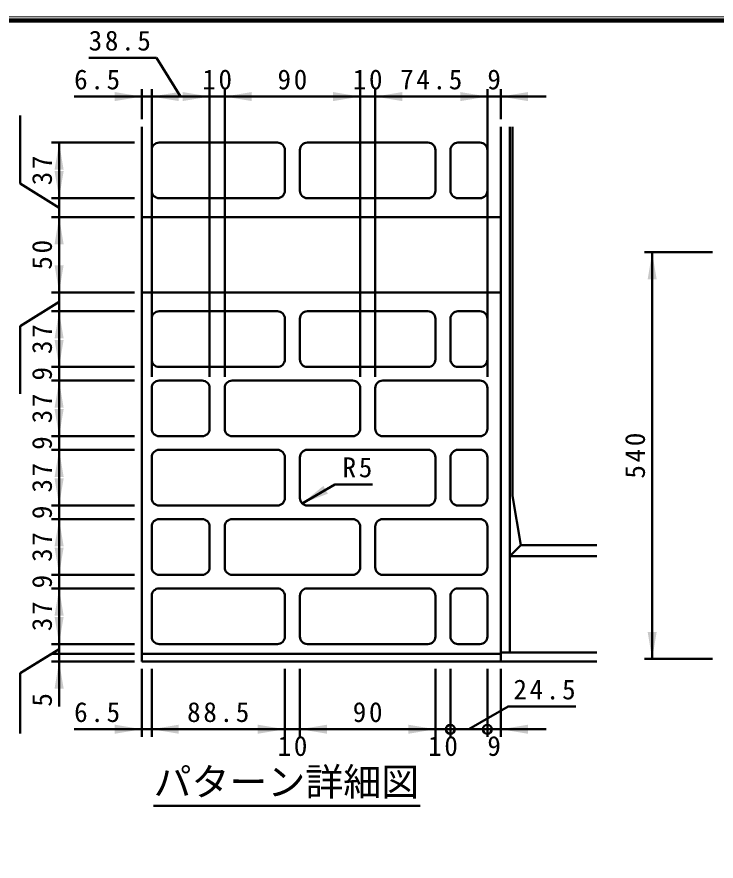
# Model space of a CAD drawing. Units: millimetres, scale not verified, with parts at other scales. Extents: x 100 to 4105, y 100 to 2870.
# Drawn here: x 1020 to 1949, y 1749 to 2870 of the extents above; entities that cross this region are included whole.
import ezdxf
from ezdxf.enums import TextEntityAlignment as Align

# ---------------------------------------------------------------- set-up
doc = ezdxf.new("R2010")
doc.units = ezdxf.units.MM
doc.header["$LTSCALE"] = 5
doc.layers.add('V-nasSTD', color=7, linetype='Continuous', lineweight=35)
doc.styles.add('ＭＳ ゴシック', font='')
doc.styles.get('ＭＳ ゴシック').set_extended_font_data('MS Gothic')

msp = doc.modelspace()

# ---------------------------------------------------------------- hatches: boundary and pattern name
at = {"layer": 'V-nasSTD'}
for points in [[(1150.131, 2758.187), (1186.131, 2764.187), (1150.131, 2770.187)], [(1235.131, 2770.187), (1199.131, 2764.187), (1235.131, 2758.187)], [(1240.131, 2758.187), (1276.131, 2764.187), (1240.131, 2770.187)], [(1332.131, 2770.187), (1296.131, 2764.187), (1332.131, 2758.187)], [(1440.131, 2758.187), (1476.131, 2764.187), (1440.131, 2770.187)], [(1532.131, 2770.187), (1496.131, 2764.187), (1532.131, 2758.187)], [(1609.131, 2758.187), (1645.131, 2764.187), (1609.131, 2770.187)], [(1699.131, 2770.187), (1663.131, 2764.187), (1699.131, 2758.187)], [(1082.131, 2667.187), (1076.131, 2703.187), (1070.131, 2667.187)], [(1070.131, 2665.187), (1076.131, 2629.187), (1082.131, 2665.187)], [(1082.131, 2568.187), (1076.131, 2604.187), (1070.131, 2568.187)], [(1870.106, 2521.505), (1864.106, 2557.505), (1858.106, 2521.505)], [(1070.131, 2540.187), (1076.131, 2504.187), (1082.131, 2540.187)], [(1082.131, 2443.187), (1076.131, 2479.187), (1070.131, 2443.187)], [(1070.131, 2441.187), (1076.131, 2405.187), (1082.131, 2441.187)], [(1082.131, 2351.187), (1076.131, 2387.187), (1070.131, 2351.187)], [(1070.131, 2349.187), (1076.131, 2313.187), (1082.131, 2349.187)], [(1082.131, 2259.187), (1076.131, 2295.187), (1070.131, 2259.187)], [(1070.131, 2257.187), (1076.131, 2221.187), (1082.131, 2257.187)], [(1427.237, 2247.312), (1399.06, 2224.116), (1433.237, 2236.92)], [(1082.131, 2167.187), (1076.131, 2203.187), (1070.131, 2167.187)], [(1070.131, 2165.187), (1076.131, 2129.187), (1082.131, 2165.187)], [(1082.131, 2075.187), (1076.131, 2111.187), (1070.131, 2075.187)], [(1070.131, 2073.187), (1076.131, 2037.187), (1082.131, 2073.187)], [(1858.106, 2053.505), (1864.106, 2017.505), (1870.106, 2053.505)], [(1082.131, 1978.187), (1076.131, 2014.187), (1070.131, 1978.187)], [(1150.131, 1918.187), (1186.131, 1924.187), (1150.131, 1930.187)], [(1235.131, 1930.187), (1199.131, 1924.187), (1235.131, 1918.187)], [(1340.131, 1918.187), (1376.131, 1924.187), (1340.131, 1930.187)], [(1432.131, 1930.187), (1396.131, 1924.187), (1432.131, 1918.187)], [(1540.131, 1918.187), (1576.131, 1924.187), (1540.131, 1930.187)], [(1699.131, 1930.187), (1663.131, 1924.187), (1699.131, 1918.187)]]:
    msp.add_hatch(color=256, dxfattribs=at).paths.add_polyline_path(points)

# ---------------------------------------------------------------- linework, layer by layer
at = {"layer": 'V-nasSTD', "lineweight": 100}
msp.add_line((4100, 2865), (105, 2865), dxfattribs=at)
at = {"layer": 'V-nasSTD', "lineweight": 50}
for p, q in [((1115.415, 2815.722), (1205.415, 2815.722)), ((1205.415, 2815.722), (1237.631, 2764.187)), ((1186.131, 2734.187), (1186.131, 2774.187)), ((1199.131, 2392.187), (1199.131, 2774.187)), ((1276.131, 2392.187), (1276.131, 2774.187)), ((1296.131, 2392.187), (1296.131, 2774.187)), ((1476.131, 2392.187), (1476.131, 2774.187)), ((1496.131, 2392.187), (1496.131, 2774.187)), ((1645.131, 2392.187), (1645.131, 2774.187)), ((1663.131, 2734.187), (1663.131, 2774.187)), ((1096.131, 2764.187), (1186.131, 2764.187)), ((1186.131, 2764.187), (1199.131, 2764.187)), ((1199.131, 2764.187), (1276.131, 2764.187)), ((1276.131, 2764.187), (1296.131, 2764.187)), ((1296.131, 2764.187), (1476.131, 2764.187)), ((1476.131, 2764.187), (1496.131, 2764.187)), ((1496.131, 2764.187), (1645.131, 2764.187)), ((1645.131, 2764.187), (1663.131, 2764.187)), ((1723.131, 2764.187), (1663.131, 2764.187)), ((1024.596, 2738.903), (1024.596, 2648.903)), ((1186.131, 2014.187), (1186.131, 2724.187)), ((1663.131, 2014.187), (1663.131, 2724.187)), ((1675.131, 2026.187), (1675.131, 2724.187)), ((1678.631, 2724.187), (1678.631, 2234.187)), ((1176.131, 2703.187), (1066.131, 2703.187)), ((1076.131, 2629.187), (1076.131, 2703.187)), ((1366.131, 2703.187), (1209.131, 2703.187)), ((1566.131, 2703.187), (1406.131, 2703.187)), ((1635.131, 2703.187), (1606.131, 2703.187)), ((1199.131, 2693.187), (1199.131, 2639.187)), ((1376.131, 2639.187), (1376.131, 2693.187)), ((1396.131, 2693.187), (1396.131, 2639.187)), ((1576.131, 2639.187), (1576.131, 2693.187)), ((1596.131, 2693.187), (1596.131, 2639.187)), ((1645.131, 2693.187), (1645.131, 2639.187)), ((1024.596, 2648.903), (1076.131, 2616.687)), ((1176.131, 2629.187), (1066.131, 2629.187)), ((1076.131, 2604.187), (1076.131, 2629.187)), ((1209.131, 2629.187), (1366.131, 2629.187)), ((1406.131, 2629.187), (1566.131, 2629.187)), ((1606.131, 2629.187), (1635.131, 2629.187)), ((1176.131, 2604.187), (1066.131, 2604.187)), ((1076.131, 2604.187), (1076.131, 2504.187)), ((1663.131, 2604.187), (1186.131, 2604.187)), ((1944.106, 2557.505), (1854.106, 2557.505)), ((1864.106, 2017.505), (1864.106, 2557.505)), ((1176.131, 2504.187), (1066.131, 2504.187)), ((1076.131, 2479.187), (1076.131, 2504.187)), ((1186.131, 2504.187), (1663.131, 2504.187)), ((1024.596, 2459.471), (1076.131, 2491.687)), ((1176.131, 2479.187), (1066.131, 2479.187)), ((1076.131, 2405.187), (1076.131, 2479.187)), ((1209.131, 2479.187), (1366.131, 2479.187)), ((1406.131, 2479.187), (1566.131, 2479.187)), ((1606.131, 2479.187), (1635.131, 2479.187)), ((1199.131, 2415.187), (1199.131, 2469.187)), ((1376.131, 2469.187), (1376.131, 2415.187)), ((1396.131, 2415.187), (1396.131, 2469.187)), ((1576.131, 2469.187), (1576.131, 2415.187)), ((1596.131, 2415.187), (1596.131, 2469.187)), ((1645.131, 2415.187), (1645.131, 2469.187)), ((1024.596, 2369.471), (1024.596, 2459.471)), ((1176.131, 2405.187), (1066.131, 2405.187)), ((1076.131, 2387.187), (1076.131, 2405.187)), ((1366.131, 2405.187), (1209.131, 2405.187)), ((1566.131, 2405.187), (1406.131, 2405.187)), ((1635.131, 2405.187), (1606.131, 2405.187)), ((1176.131, 2387.187), (1066.131, 2387.187)), ((1076.131, 2313.187), (1076.131, 2387.187)), ((1199.131, 2377.187), (1199.131, 2323.187)), ((1266.131, 2387.187), (1209.131, 2387.187)), ((1276.131, 2323.187), (1276.131, 2377.187)), ((1296.131, 2377.187), (1296.131, 2323.187)), ((1466.131, 2387.187), (1306.131, 2387.187)), ((1476.131, 2323.187), (1476.131, 2377.187)), ((1496.131, 2377.187), (1496.131, 2323.187)), ((1635.131, 2387.187), (1506.131, 2387.187)), ((1645.131, 2323.187), (1645.131, 2377.187)), ((1176.131, 2313.187), (1066.131, 2313.187)), ((1176.131, 2313.187), (1066.131, 2313.187)), ((1076.131, 2295.187), (1076.131, 2313.187)), ((1209.131, 2313.187), (1266.131, 2313.187)), ((1306.131, 2313.187), (1466.131, 2313.187)), ((1506.131, 2313.187), (1635.131, 2313.187)), ((1176.131, 2295.187), (1066.131, 2295.187)), ((1076.131, 2221.187), (1076.131, 2295.187)), ((1366.131, 2295.187), (1209.131, 2295.187)), ((1566.131, 2295.187), (1406.131, 2295.187)), ((1635.131, 2295.187), (1606.131, 2295.187)), ((1199.131, 2285.187), (1199.131, 2231.187)), ((1376.131, 2231.187), (1376.131, 2285.187)), ((1396.131, 2285.187), (1396.131, 2231.187)), ((1576.131, 2231.187), (1576.131, 2285.187)), ((1596.131, 2285.187), (1596.131, 2231.187)), ((1645.131, 2231.187), (1645.131, 2285.187)), ((1442.362, 2249.116), (1399.06, 2224.116)), ((1492.362, 2249.116), (1442.362, 2249.116)), ((1689.506, 2168.528), (1678.631, 2234.187)), ((1176.131, 2221.187), (1066.131, 2221.187)), ((1176.131, 2221.187), (1066.131, 2221.187)), ((1076.131, 2203.187), (1076.131, 2221.187)), ((1209.131, 2221.187), (1366.131, 2221.187)), ((1406.131, 2221.187), (1566.131, 2221.187)), ((1606.131, 2221.187), (1635.131, 2221.187)), ((1176.131, 2203.187), (1066.131, 2203.187)), ((1076.131, 2129.187), (1076.131, 2203.187)), ((1266.131, 2203.187), (1209.131, 2203.187)), ((1466.131, 2203.187), (1306.131, 2203.187)), ((1635.131, 2203.187), (1506.131, 2203.187)), ((1199.131, 2193.187), (1199.131, 2139.187)), ((1276.131, 2139.187), (1276.131, 2193.187)), ((1296.131, 2193.187), (1296.131, 2139.187)), ((1476.131, 2139.187), (1476.131, 2193.187)), ((1496.131, 2193.187), (1496.131, 2139.187)), ((1645.131, 2139.187), (1645.131, 2193.187)), ((1689.506, 2168.528), (1675.131, 2154.187)), ((1689.506, 2168.528), (1790.467, 2168.528)), ((1675.131, 2154.187), (1790.467, 2154.187)), ((1176.131, 2129.187), (1066.131, 2129.187)), ((1176.131, 2129.187), (1066.131, 2129.187)), ((1076.131, 2111.187), (1076.131, 2129.187)), ((1209.131, 2129.187), (1266.131, 2129.187)), ((1306.131, 2129.187), (1466.131, 2129.187)), ((1506.131, 2129.187), (1635.131, 2129.187)), ((1176.131, 2111.187), (1066.131, 2111.187)), ((1076.131, 2037.187), (1076.131, 2111.187)), ((1366.131, 2111.187), (1209.131, 2111.187)), ((1566.131, 2111.187), (1406.131, 2111.187)), ((1635.131, 2111.187), (1606.131, 2111.187)), ((1199.131, 2101.187), (1199.131, 2047.187)), ((1376.131, 2047.187), (1376.131, 2101.187)), ((1396.131, 2101.187), (1396.131, 2047.187)), ((1576.131, 2047.187), (1576.131, 2101.187)), ((1596.131, 2101.187), (1596.131, 2047.187)), ((1645.131, 2047.187), (1645.131, 2101.187)), ((1024.596, 1998.471), (1076.131, 2030.687)), ((1176.131, 2037.187), (1066.131, 2037.187)), ((1076.131, 2024.187), (1076.131, 2037.187)), ((1209.131, 2037.187), (1366.131, 2037.187)), ((1406.131, 2037.187), (1566.131, 2037.187)), ((1606.131, 2037.187), (1635.131, 2037.187)), ((1176.131, 2024.187), (1066.131, 2024.187)), ((1076.131, 2014.187), (1076.131, 2024.187)), ((1186.131, 2024.187), (1663.131, 2024.187)), ((1790.467, 2026.187), (1663.131, 2026.187)), ((1176.131, 2014.187), (1066.131, 2014.187)), ((1076.131, 1954.187), (1076.131, 2014.187)), ((1186.131, 2014.187), (1686.131, 2014.187)), ((1790.467, 2014.187), (1663.131, 2014.187)), ((1944.106, 2017.505), (1854.106, 2017.505)), ((1024.596, 1918.471), (1024.596, 1998.471)), ((1186.131, 2004.187), (1186.131, 1914.187)), ((1199.131, 2004.187), (1199.131, 1914.187)), ((1376.131, 2004.187), (1376.131, 1914.187)), ((1396.131, 2004.187), (1396.131, 1914.187)), ((1576.131, 2004.187), (1576.131, 1914.187)), ((1596.131, 2004.187), (1596.131, 1914.187)), ((1645.131, 2004.187), (1645.131, 1914.187)), ((1663.131, 2004.187), (1663.131, 1914.187)), ((1672.593, 1954.187), (1620.631, 1924.187)), ((1762.593, 1954.187), (1672.593, 1954.187)), ((1096.131, 1924.187), (1186.131, 1924.187)), ((1186.131, 1924.187), (1199.131, 1924.187)), ((1199.131, 1924.187), (1376.131, 1924.187)), ((1376.131, 1924.187), (1396.131, 1924.187)), ((1396.131, 1924.187), (1576.131, 1924.187)), ((1576.131, 1924.187), (1596.131, 1924.187)), ((1596.131, 1924.187), (1645.131, 1924.187)), ((1645.131, 1924.187), (1663.131, 1924.187)), ((1663.131, 1924.187), (1723.131, 1924.187)), ((1201.677, 1822.424), (1555.686, 1822.424))]:
    msp.add_line(p, q, dxfattribs=at)
at = {"layer": 'V-nasSTD', "lineweight": 13}
msp.add_lwpolyline([(100, 100), (100, 2870), (4105, 2870), (4105, 100)], close=True, dxfattribs=at)
at = {"layer": 'V-nasSTD', "lineweight": 50}
for centre in [(1596.131, 1924.187), (1645.131, 1924.187)]:
    msp.add_circle(centre, 6, dxfattribs=at)
for centre, start, end in [((1209.131, 2693.187), 90, 180), ((1366.131, 2693.187), 0, 90), ((1406.131, 2693.187), 90, 180), ((1566.131, 2693.187), 0, 90), ((1606.131, 2693.187), 90, 180), ((1635.131, 2693.187), 0, 90), ((1209.131, 2639.187), 180, 270), ((1366.131, 2639.187), 270, 0), ((1406.131, 2639.187), 180, 270), ((1566.131, 2639.187), 270, 0), ((1606.131, 2639.187), 180, 270), ((1635.131, 2639.187), 270, 0), ((1209.131, 2469.187), 90, 180), ((1366.131, 2469.187), 0, 90), ((1406.131, 2469.187), 90, 180), ((1566.131, 2469.187), 0, 90), ((1606.131, 2469.187), 90, 180), ((1635.131, 2469.187), 0, 90), ((1209.131, 2415.187), 180, 270), ((1366.131, 2415.187), 270, 0), ((1406.131, 2415.187), 180, 270), ((1566.131, 2415.187), 270, 0), ((1606.131, 2415.187), 180, 270), ((1635.131, 2415.187), 270, 0), ((1209.131, 2377.187), 90, 180), ((1266.131, 2377.187), 0, 90), ((1306.131, 2377.187), 90, 180), ((1466.131, 2377.187), 0, 90), ((1506.131, 2377.187), 90, 180), ((1635.131, 2377.187), 0, 90), ((1209.131, 2323.187), 180, 270), ((1266.131, 2323.187), 270, 0), ((1306.131, 2323.187), 180, 270), ((1466.131, 2323.187), 270, 0), ((1506.131, 2323.187), 180, 270), ((1635.131, 2323.187), 270, 0), ((1209.131, 2285.187), 90, 180), ((1366.131, 2285.187), 0, 90), ((1406.131, 2285.187), 90, 180), ((1566.131, 2285.187), 0, 90), ((1606.131, 2285.187), 90, 180), ((1635.131, 2285.187), 0, 90), ((1209.131, 2231.187), 180, 270), ((1366.131, 2231.187), 270, 0), ((1406.131, 2231.187), 180, 270), ((1566.131, 2231.187), 270, 0), ((1606.131, 2231.187), 180, 270), ((1635.131, 2231.187), 270, 0), ((1209.131, 2193.187), 90, 180), ((1266.131, 2193.187), 0, 90), ((1306.131, 2193.187), 90, 180), ((1466.131, 2193.187), 0, 90), ((1506.131, 2193.187), 90, 180), ((1635.131, 2193.187), 0, 90), ((1209.131, 2139.187), 180, 270), ((1266.131, 2139.187), 270, 0), ((1306.131, 2139.187), 180, 270), ((1466.131, 2139.187), 270, 0), ((1506.131, 2139.187), 180, 270), ((1635.131, 2139.187), 270, 0), ((1209.131, 2101.187), 90, 180), ((1366.131, 2101.187), 0, 90), ((1406.131, 2101.187), 90, 180), ((1566.131, 2101.187), 0, 90), ((1606.131, 2101.187), 90, 180), ((1635.131, 2101.187), 0, 90), ((1209.131, 2047.187), 180, 270), ((1366.131, 2047.187), 270, 0), ((1406.131, 2047.187), 180, 270), ((1566.131, 2047.187), 270, 0), ((1606.131, 2047.187), 180, 270), ((1635.131, 2047.187), 270, 0)]:
    msp.add_arc(centre, 10, start, end, dxfattribs=at)

# ---------------------------------------------------------------- texts
at = {"layer": 'V-nasSTD', "style": 'ＭＳ ゴシック'}
for s, height, p in [('9', 26.39, (1645.131, 2800.187)), ('9', 26.39, (1645.131, 1915.187)), ('9', 26.39, (1645.131, 1915.187)), ('パターン詳細図', 36.95, (1201.677, 1872.824))]:
    msp.add_text(s, height=height, dxfattribs=at).set_placement(p, align=Align.TOP_LEFT)
for s, p in [('9', (1040.131, 2387.187)), ('9', (1040.131, 2295.187)), ('9', (1040.131, 2203.187)), ('9', (1040.131, 2111.187)), ('5', (1040.131, 1954.187))]:
    msp.add_text(s, height=26.39, rotation=90, dxfattribs=at).set_placement(p, align=Align.TOP_LEFT)
at = {"layer": 'V-nasSTD', "char_height": 26.39, "attachment_point": 1, "style": 'ＭＳ ゴシック'}
for s, insert in [('\\T1.2;38.5', (1115.415, 2851.722)), ('\\T1.2;6.5', (1096.131, 2800.187)), ('\\T1.2;10', (1266.331, 2800.187)), ('\\T1.2;90', (1366.331, 2800.187)), ('\\T1.2;10', (1466.331, 2800.187)), ('\\T1.2;74.5', (1529.231, 2800.187)), ('\\T1.2;R5', (1452.762, 2285.116)), ('\\T1.2;24.5', (1679.793, 1990.187)), ('\\T1.2;6.5', (1096.131, 1960.187)), ('\\T1.2;88.5', (1246.231, 1960.187)), ('\\T1.2;90', (1466.331, 1960.187)), ('\\T1.2;10', (1366.476, 1915.187)), ('\\T1.2;10', (1366.476, 1915.187)), ('\\T1.2;10', (1566.476, 1915.187)), ('\\T1.2;10', (1566.476, 1915.187))]:
    msp.add_mtext(s, dxfattribs=dict(at, insert=insert))
at = {"layer": 'V-nasSTD', "char_height": 26.39, "attachment_point": 1, "rotation": 90, "style": 'ＭＳ ゴシック'}
for s, insert in [('\\T1.2;37', (1040.131, 2646.387)), ('\\T1.2;50', (1040.131, 2534.387)), ('\\T1.2;37', (1040.131, 2422.387)), ('\\T1.2;37', (1040.131, 2330.387)), ('\\T1.2;540', (1828.106, 2256.905)), ('\\T1.2;37', (1040.131, 2238.387)), ('\\T1.2;37', (1040.131, 2146.387)), ('\\T1.2;37', (1040.131, 2054.387))]:
    msp.add_mtext(s, dxfattribs=dict(at, insert=insert))

doc.saveas('drawing.dxf')
